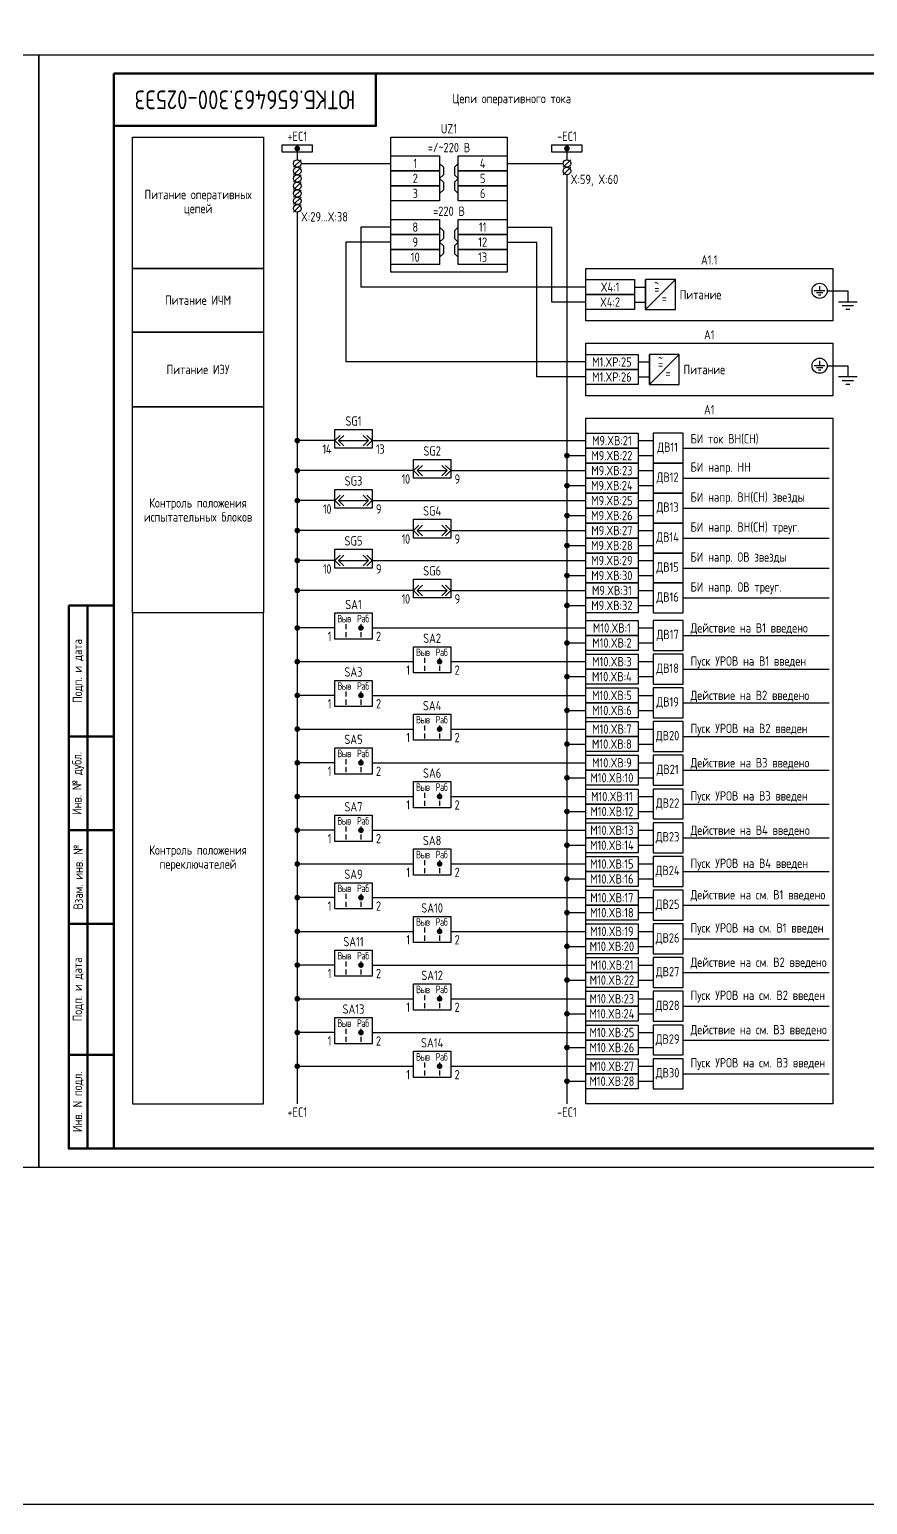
# Model space of a CAD drawing. Header units: millimetres. Extents: x -1036 to 3772, y -90 to 586.
# Drawn here: x 417.5 to 641.2, y -90 to 303.8 of the extents above; entities that cross this region are included whole.
import ezdxf

# ---------------------------------------------------------------- set-up
doc = ezdxf.new("R2010")
doc.units = ezdxf.units.MM
doc.styles.add('Gost_type_A', font='GOST_0.TTF')

# ---------------------------------------------------------------- blocks, each defined once
blk = doc.blocks.new('Формат_А3')
blk.add_lwpolyline([(-420, 297), (0, 297), (0, 0), (-420, 0)], close=True)
at = {"lineweight": 50}
blk.add_lwpolyline([(-400, 292), (-5, 292), (-5, 5), (-400, 5)], close=True, dxfattribs=at)
blk = doc.blocks.new('Штамп угловой верхний')
at = {"lineweight": 50}
blk.add_lwpolyline([(0, 0), (70, 0), (70, -14), (0, -14)], close=True, dxfattribs=at)
blk = doc.blocks.new('Штамп левый нижний')
at = {"lineweight": 50}
for points in [[(-12, 145), (-7, 145), (-7, 110), (-12, 110)], [(-7, 145), (0, 145), (0, 110), (-7, 110)], [(-12, 110), (-7, 110), (-7, 85), (-12, 85)], [(-7, 110), (0, 110), (0, 85), (-7, 85)], [(-12, 85), (-7, 85), (-7, 60), (-12, 60)], [(-7, 85), (0, 85), (0, 60), (-7, 60)], [(-12, 60), (-7, 60), (-7, 25), (-12, 25)], [(-7, 60), (0, 60), (0, 25), (-7, 25)], [(-12, 25), (-7, 25), (-7, 0), (-12, 0)], [(-7, 25), (0, 25), (0, 0), (-7, 0)]]:
    blk.add_lwpolyline(points, close=True, dxfattribs=at)
at = {"char_height": 2.5, "attachment_point": 5, "rotation": 90, "style": 'Gost_type_A'}
for s, insert, width in [('Подп. и дата', (-9.5, 127.5), 35), ('Инв. № дубл.', (-9.5, 97.5), 25), ('Взам. инв. №', (-9.5, 72.5), 25), ('Подп. и дата', (-9.5, 42.5), 35), ('Инв. N подл.', (-9.5, 12.5), 25)]:
    blk.add_mtext(s, dxfattribs=dict(at, insert=insert, width=width))
blk = doc.blocks.new('POINT')
at = {"const_width": 0.75}
blk.add_lwpolyline([(-0.375, 0, 1), (0.375, 0, 1)], format="xyb", close=True, dxfattribs=at)
blk = doc.blocks.new('Шинка')
blk.add_lwpolyline([(-4, 1), (4, 1), (4, -1), (-4, -1)], close=True)
blk.add_blockref('POINT', (0, 0))
blk = doc.blocks.new('БИ_разъем')
for p, q in [((0, 0), (1.41, 1.41)), ((0, 0), (1.41, 1.41)), ((0, 0), (1.41, -1.41)), ((0, 0), (1.41, -1.41)), ((1, 0), (2.41, 1.41)), ((1, 0), (2.41, -1.41)), ((1, 0), (9, 0)), ((9, 0), (7.59, 1.41)), ((9, 0), (7.59, -1.41)), ((10, 0), (8.59, 1.41)), ((10, 0), (8.59, 1.41)), ((10, 0), (8.59, -1.41)), ((10, 0), (8.59, -1.41))]:
    blk.add_line(p, q)
blk = doc.blocks.new('Переключатель_положение')
for p, q in [((2, 1), (2, -0.34)), ((2, -1.14), (2, -2.49))]:
    blk.add_line(p, q)

msp = doc.modelspace()

# ---------------------------------------------------------------- linework, layer by layer
for p, q in [((489, 272), (489, 269)), ((561, 272), (561, 269)), ((490, 269), (488, 267)), ((490.01, 268), (514, 268)), ((545, 268), (560, 268)), ((562, 269), (560, 267)), ((490, 267), (488, 265)), ((490, 265), (488, 263)), ((562, 267), (560, 265)), ((561, 265), (561, 17)), ((490, 263), (488, 261)), ((490, 261), (488, 259)), ((490, 259), (488, 257)), ((490, 257), (488, 255)), ((489, 255), (489, 17)), ((514, 251), (506, 251)), ((506, 251), (506, 235)), ((545, 251), (557, 251)), ((557, 231), (557, 251)), ((502, 247), (502, 215)), ((514, 247), (502, 247)), ((545, 247), (553, 247)), ((553, 211), (553, 247)), ((582, 229), (582, 237)), ((582, 229), (590, 237)), ((566, 235), (506, 235)), ((630.48, 234), (636, 234)), ((566, 231), (557, 231)), ((583, 209), (583, 217)), ((583, 209), (591, 217)), ((566, 215), (502, 215)), ((630.48, 214), (636, 214)), ((566, 211), (553, 211)), ((499, 194), (489, 194)), ((509, 194), (566, 194)), ((580, 194), (584, 194)), ((561, 190), (566, 190)), ((580, 190), (584, 190)), ((592, 192), (631, 192)), ((520, 186), (489, 186)), ((530, 186), (566, 186)), ((580, 186), (584, 186)), ((561, 182), (566, 182)), ((580, 182), (584, 182)), ((592, 184), (631, 184)), ((499, 178), (489, 178)), ((509, 178), (566, 178)), ((580, 178), (584, 178)), ((561, 174), (566, 174)), ((580, 174), (584, 174)), ((592, 176), (631, 176)), ((520, 170), (489, 170)), ((530, 170), (566, 170)), ((580, 170), (584, 170)), ((561, 166), (566, 166)), ((580, 166), (584, 166)), ((592, 168), (631, 168)), ((499, 162), (489, 162)), ((509, 162), (566, 162)), ((580, 162), (584, 162)), ((561, 158), (566, 158)), ((580, 158), (584, 158)), ((592, 160), (631, 160)), ((520, 154), (489, 154)), ((530, 154), (566, 154)), ((580, 154), (584, 154)), ((561, 150), (566, 150)), ((580, 150), (584, 150)), ((592, 152), (631, 152)), ((499, 144), (489, 144)), ((509, 144), (566, 144)), ((580, 144), (584, 144)), ((592, 142), (631, 142)), ((561, 140), (566, 140)), ((580, 140), (584, 140)), ((489, 135), (520, 135)), ((530, 135), (566, 135)), ((580, 135), (584, 135)), ((561, 131), (566, 131)), ((580, 131), (584, 131)), ((592, 133), (631, 133)), ((499, 126), (489, 126)), ((509, 126), (566, 126)), ((580, 126), (584, 126)), ((592, 124), (631, 124)), ((561, 122), (566, 122)), ((580, 122), (584, 122)), ((489, 117), (520, 117)), ((530, 117), (566, 117)), ((580, 117), (584, 117)), ((592, 115), (631, 115)), ((561, 113), (566, 113)), ((580, 113), (584, 113)), ((499, 108), (489, 108)), ((509, 108), (566, 108)), ((580, 108), (584, 108)), ((561, 104), (566, 104)), ((580, 104), (584, 104)), ((592, 106), (631, 106)), ((489, 99), (520, 99)), ((530, 99), (566, 99)), ((580, 99), (584, 99)), ((561, 95), (566, 95)), ((580, 95), (584, 95)), ((592, 97), (631, 97)), ((499, 90), (489, 90)), ((509, 90), (566, 90)), ((580, 90), (584, 90)), ((592, 88), (631, 88)), ((561, 86), (566, 86)), ((580, 86), (584, 86)), ((489, 81), (520, 81)), ((530, 81), (566, 81)), ((580, 81), (584, 81)), ((592, 79), (631, 79)), ((561, 77), (566, 77)), ((580, 77), (584, 77)), ((499, 72), (489, 72)), ((509, 72), (566, 72)), ((580, 72), (584, 72)), ((561, 68), (566, 68)), ((580, 68), (584, 68)), ((592, 70), (631, 70)), ((489, 63), (520, 63)), ((530, 63), (566, 63)), ((580, 63), (584, 63)), ((592, 61), (631, 61)), ((561, 59), (566, 59)), ((580, 59), (584, 59)), ((499, 54), (489, 54)), ((509, 54), (566, 54)), ((580, 54), (584, 54)), ((592, 52), (631, 52)), ((561, 50), (566, 50)), ((580, 50), (584, 50)), ((489, 45), (520, 45)), ((530, 45), (566, 45)), ((580, 45), (584, 45)), ((561, 41), (566, 41)), ((580, 41), (584, 41)), ((592, 43), (631, 43)), ((499, 36), (489, 36)), ((509, 36), (566, 36)), ((580, 36), (584, 36)), ((561, 32), (566, 32)), ((580, 32), (584, 32)), ((592, 34), (631, 34)), ((489, 27), (520, 27)), ((530, 27), (566, 27)), ((580, 27), (584, 27)), ((592, 25), (631, 25)), ((561, 23), (566, 23)), ((580, 23), (584, 23))]:
    msp.add_line(p, q)
at = {"ltscale": 4}
for p, q in [((579, 235), (582, 235)), ((579, 231), (582, 231)), ((580, 215), (583, 215)), ((580, 211), (583, 211))]:
    msp.add_line(p, q, dxfattribs=at)
at = {"ltscale": 4.32}
for p, q in [((629.89, 234), (627.04, 234)), ((629.32, 233.43), (627.61, 233.43)), ((628.75, 232.86), (628.18, 232.86)), ((628.46, 235.28), (628.46, 234)), ((636, 234), (636, 231)), ((638.5, 231), (633.5, 231)), ((637.5, 230), (634.5, 230)), ((636.5, 229), (635.5, 229)), ((629.89, 214), (627.04, 214)), ((629.32, 213.43), (627.61, 213.43)), ((628.75, 212.86), (628.18, 212.86)), ((628.46, 215.28), (628.46, 214)), ((636, 214), (636, 211)), ((638.5, 211), (633.5, 211)), ((637.5, 210), (634.5, 210)), ((636.5, 209), (635.5, 209))]:
    msp.add_line(p, q, dxfattribs=at)
for points in [[(-1036, 586), (3772, 586), (3772, -90), (-1036, -90)], [(480, 240), (445, 240), (445, 275), (480, 275)], [(514, 275), (545, 275), (545, 239), (514, 239)], [(514, 270), (527, 270), (527, 266), (514, 266)], [(532, 270), (545, 270), (545, 266), (532, 266)], [(514, 266), (527, 266), (527, 262), (514, 262)], [(532, 266), (545, 266), (545, 262), (532, 262)], [(514, 262), (527, 262), (527, 258), (514, 258)], [(532, 262), (545, 262), (545, 258), (532, 258)], [(514, 253), (527, 253), (527, 249), (514, 249)], [(532, 253), (545, 253), (545, 249), (532, 249)], [(514, 249), (527, 249), (527, 245), (514, 245)], [(532, 249), (545, 249), (545, 245), (532, 245)], [(514, 245), (527, 245), (527, 241), (514, 241)], [(532, 245), (545, 245), (545, 241), (532, 241)], [(480, 223), (445, 223), (445, 240), (480, 240)], [(566, 240), (632, 240), (632, 226), (566, 226)], [(566, 237), (579, 237), (579, 233), (566, 233)], [(566, 233), (579, 233), (579, 229), (566, 229)], [(480, 203), (445, 203), (445, 223), (480, 223)], [(566, 220), (632, 220), (632, 206), (566, 206)], [(566, 217), (580, 217), (580, 213), (566, 213)], [(566, 213), (580, 213), (580, 209), (566, 209)], [(480, 148), (445, 148), (445, 203), (480, 203)], [(499, 197), (509, 197), (509, 192), (499, 192)], [(566, 200), (632, 200), (632, 17), (566, 17)], [(566, 196), (580, 196), (580, 192), (566, 192)], [(566, 192), (580, 192), (580, 188), (566, 188)], [(520, 189), (530, 189), (530, 184), (520, 184)], [(566, 188), (580, 188), (580, 184), (566, 184)], [(566, 184), (580, 184), (580, 180), (566, 180)], [(499, 181), (509, 181), (509, 176), (499, 176)], [(566, 180), (580, 180), (580, 176), (566, 176)], [(566, 176), (580, 176), (580, 172), (566, 172)], [(520, 173), (530, 173), (530, 168), (520, 168)], [(566, 172), (580, 172), (580, 168), (566, 168)], [(566, 168), (580, 168), (580, 164), (566, 164)], [(499, 165), (509, 165), (509, 160), (499, 160)], [(566, 164), (580, 164), (580, 160), (566, 160)], [(566, 160), (580, 160), (580, 156), (566, 156)], [(520, 157), (530, 157), (530, 152), (520, 152)], [(566, 156), (580, 156), (580, 152), (566, 152)], [(566, 152), (580, 152), (580, 148), (566, 148)], [(480, 148), (445, 148), (445, 17), (480, 17)], [(499, 148), (509, 148), (509, 141), (499, 141)], [(566, 146), (580, 146), (580, 142), (566, 142)], [(566, 142), (580, 142), (580, 138), (566, 138)], [(520, 139), (530, 139), (530, 132), (520, 132)], [(566, 137), (580, 137), (580, 133), (566, 133)], [(499, 130), (509, 130), (509, 123), (499, 123)], [(566, 133), (580, 133), (580, 129), (566, 129)], [(566, 128), (580, 128), (580, 124), (566, 124)], [(566, 124), (580, 124), (580, 120), (566, 120)], [(520, 121), (530, 121), (530, 114), (520, 114)], [(566, 119), (580, 119), (580, 115), (566, 115)], [(566, 115), (580, 115), (580, 111), (566, 111)], [(499, 112), (509, 112), (509, 105), (499, 105)], [(566, 110), (580, 110), (580, 106), (566, 106)], [(520, 103), (530, 103), (530, 96), (520, 96)], [(566, 106), (580, 106), (580, 102), (566, 102)], [(566, 101), (580, 101), (580, 97), (566, 97)], [(566, 97), (580, 97), (580, 93), (566, 93)], [(499, 94), (509, 94), (509, 87), (499, 87)], [(566, 92), (580, 92), (580, 88), (566, 88)], [(566, 88), (580, 88), (580, 84), (566, 84)], [(520, 85), (530, 85), (530, 78), (520, 78)], [(566, 83), (580, 83), (580, 79), (566, 79)], [(566, 79), (580, 79), (580, 75), (566, 75)], [(499, 76), (509, 76), (509, 69), (499, 69)], [(566, 74), (580, 74), (580, 70), (566, 70)], [(520, 67), (530, 67), (530, 60), (520, 60)], [(566, 70), (580, 70), (580, 66), (566, 66)], [(566, 65), (580, 65), (580, 61), (566, 61)], [(566, 61), (580, 61), (580, 57), (566, 57)], [(499, 58), (509, 58), (509, 51), (499, 51)], [(566, 56), (580, 56), (580, 52), (566, 52)], [(566, 52), (580, 52), (580, 48), (566, 48)], [(520, 49), (530, 49), (530, 42), (520, 42)], [(566, 47), (580, 47), (580, 43), (566, 43)], [(499, 40), (509, 40), (509, 33), (499, 33)], [(566, 43), (580, 43), (580, 39), (566, 39)], [(566, 38), (580, 38), (580, 34), (566, 34)], [(566, 34), (580, 34), (580, 30), (566, 30)], [(520, 31), (530, 31), (530, 24), (520, 24)], [(566, 29), (580, 29), (580, 25), (566, 25)], [(566, 25), (580, 25), (580, 21), (566, 21)]]:
    msp.add_lwpolyline(points, close=True)
for points in [[(527, 268), (528, 267), (528, 265), (527, 264)], [(532, 268), (531, 267), (531, 265), (532, 264)], [(527, 264), (528, 263), (528, 261), (527, 260)], [(532, 264), (531, 263), (531, 261), (532, 260)], [(527, 251), (528, 250), (528, 248), (527, 247)], [(532, 251), (531, 250), (531, 248), (532, 247)], [(527, 247), (528, 246), (528, 244), (527, 243)], [(532, 247), (531, 246), (531, 244), (532, 243)]]:
    msp.add_lwpolyline(points)
at = {"ltscale": 4}
for points in [[(582, 229), (590, 229), (590, 237), (582, 237)], [(583, 209), (591, 209), (591, 217), (583, 217)], [(584, 188), (592, 188), (592, 196), (584, 196)], [(584, 180), (592, 180), (592, 188), (584, 188)], [(584, 172), (592, 172), (592, 180), (584, 180)], [(584, 164), (592, 164), (592, 172), (584, 172)], [(584, 156), (592, 156), (592, 164), (584, 164)], [(584, 148), (592, 148), (592, 156), (584, 156)], [(584, 138), (592, 138), (592, 146), (584, 146)], [(584, 129), (592, 129), (592, 137), (584, 137)], [(584, 120), (592, 120), (592, 128), (584, 128)], [(584, 111), (592, 111), (592, 119), (584, 119)], [(584, 102), (592, 102), (592, 110), (584, 110)], [(584, 93), (592, 93), (592, 101), (584, 101)], [(584, 84), (592, 84), (592, 92), (584, 92)], [(584, 75), (592, 75), (592, 83), (584, 83)], [(584, 66), (592, 66), (592, 74), (584, 74)], [(584, 57), (592, 57), (592, 65), (584, 65)], [(584, 48), (592, 48), (592, 56), (584, 56)], [(584, 39), (592, 39), (592, 47), (584, 47)], [(584, 30), (592, 30), (592, 38), (584, 38)], [(584, 21), (592, 21), (592, 29), (584, 29)]]:
    msp.add_lwpolyline(points, close=True, dxfattribs=at)
for centre, radius in [((489, 268), 1), ((561, 268), 1), ((489, 266), 1), ((489, 264), 1), ((561, 266), 1), ((489, 262), 1), ((489, 260), 1), ((489, 258), 1), ((489, 256), 1), ((628.46, 234), 2.02), ((628.46, 214), 2.02)]:
    msp.add_circle(centre, radius)

# ---------------------------------------------------------------- block references
at = {"color": 1}
for name, p in [('Формат_А3', (420, 0)), ('Формат_А3', (840, 0)), ('Штамп левый нижний', (440, 5))]:
    msp.add_blockref(name, p, dxfattribs=at)
for name, p in [('Штамп угловой верхний', (440, 292)), ('Шинка', (489, 272)), ('Шинка', (561, 272)), ('POINT', (489, 194)), ('БИ_разъем', (499, 194)), ('POINT', (561, 190)), ('POINT', (561, 190)), ('POINT', (489, 186)), ('БИ_разъем', (520, 186)), ('POINT', (561, 182)), ('POINT', (561, 182)), ('POINT', (489, 178)), ('БИ_разъем', (499, 178)), ('POINT', (561, 174)), ('POINT', (561, 174)), ('POINT', (489, 170)), ('БИ_разъем', (520, 170)), ('POINT', (561, 166)), ('POINT', (561, 166)), ('POINT', (489, 162)), ('БИ_разъем', (499, 162)), ('POINT', (561, 158)), ('POINT', (561, 158)), ('POINT', (489, 154)), ('БИ_разъем', (520, 154)), ('POINT', (561, 150)), ('POINT', (561, 150)), ('POINT', (489, 144)), ('Переключатель_положение', (500, 144)), ('POINT', (506, 144)), ('Переключатель_положение', (504, 144)), ('POINT', (561, 140)), ('POINT', (561, 140)), ('POINT', (489, 135)), ('Переключатель_положение', (521, 135)), ('POINT', (527, 135)), ('Переключатель_положение', (525, 135)), ('POINT', (561, 131)), ('POINT', (561, 131)), ('POINT', (489, 126)), ('Переключатель_положение', (500, 126)), ('POINT', (506, 126)), ('Переключатель_положение', (504, 126)), ('POINT', (561, 122)), ('POINT', (561, 122)), ('POINT', (489, 117)), ('Переключатель_положение', (521, 117)), ('POINT', (527, 117)), ('Переключатель_положение', (525, 117)), ('POINT', (561, 113)), ('POINT', (561, 113)), ('POINT', (489, 108)), ('Переключатель_положение', (500, 108)), ('POINT', (506, 108)), ('Переключатель_положение', (504, 108)), ('POINT', (561, 104)), ('POINT', (561, 104)), ('POINT', (489, 99)), ('Переключатель_положение', (521, 99)), ('POINT', (527, 99)), ('Переключатель_положение', (525, 99)), ('POINT', (561, 95)), ('POINT', (561, 95)), ('POINT', (489, 90)), ('Переключатель_положение', (500, 90)), ('POINT', (506, 90)), ('Переключатель_положение', (504, 90)), ('POINT', (561, 86)), ('POINT', (561, 86)), ('POINT', (489, 81)), ('Переключатель_положение', (521, 81)), ('POINT', (527, 81)), ('Переключатель_положение', (525, 81)), ('POINT', (561, 77)), ('POINT', (561, 77)), ('POINT', (489, 72)), ('Переключатель_положение', (500, 72)), ('POINT', (506, 72)), ('Переключатель_положение', (504, 72)), ('POINT', (561, 68)), ('POINT', (561, 68)), ('POINT', (489, 63)), ('Переключатель_положение', (521, 63)), ('POINT', (527, 63)), ('Переключатель_положение', (525, 63)), ('POINT', (561, 59)), ('POINT', (561, 59)), ('POINT', (489, 54)), ('Переключатель_положение', (500, 54)), ('POINT', (506, 54)), ('Переключатель_положение', (504, 54)), ('POINT', (561, 50)), ('POINT', (561, 50)), ('POINT', (489, 45)), ('Переключатель_положение', (521, 45)), ('POINT', (527, 45)), ('Переключатель_положение', (525, 45)), ('POINT', (561, 41)), ('POINT', (561, 41)), ('POINT', (489, 36)), ('Переключатель_положение', (500, 36)), ('POINT', (506, 36)), ('Переключатель_положение', (504, 36)), ('POINT', (561, 32)), ('POINT', (561, 32)), ('POINT', (489, 27)), ('Переключатель_положение', (521, 27)), ('POINT', (527, 27)), ('Переключатель_положение', (525, 27)), ('POINT', (561, 23)), ('POINT', (561, 23)), ('POINT', (561, 23))]:
    msp.add_blockref(name, p)

# ---------------------------------------------------------------- texts
at = {"insert": (475, 285), "char_height": 5, "width": 70, "attachment_point": 5, "rotation": 180, "style": 'Gost_type_A'}
msp.add_mtext('ЮТКБ.656463.300-025Э3', dxfattribs=at)
at = {"char_height": 2.5, "line_spacing_factor": 0.9, "style": 'Gost_type_A'}
for s, insert, width, attachment_point in [('Цепи оперативного тока', (546.25, 285), 197.5, 5), ('UZ1', (529.5, 276), 31, 8), ('=/~220 В', (529.5, 271), 31, 8), ('X:59, X:60', (562, 265), 16, 1), ('Питание оперативных цепей', (462.5, 257.5), 35, 5), ('=220 В', (529.5, 254), 31, 8), ('X:29...X:38', (490, 255), 16, 1), ('A1.1', (599, 241), 66, 8), ('Питание ИЧМ', (462.5, 231.5), 35, 5), ('A1', (599, 221), 66, 8), ('Питание ИЭУ', (462.5, 213), 35, 5), ('A1', (599, 201), 66, 8), ('SG1', (504, 198), 10, 8), ('{\\T0.9;14}', (498, 193), 5, 3), ('{\\T0.9;13}', (510, 193), 5, 1), ('SG2', (525, 190), 10, 8), ('SG3', (504, 182), 10, 8), ('{\\T0.9;10}', (519, 185), 5, 3), ('{\\T0.9;9}', (531, 185), 5, 1), ('Контроль положения\\Pиспытательных блоков', (462.5, 175.5), 35, 5), ('{\\T0.9;10}', (498, 177), 5, 3), ('{\\T0.9;9}', (510, 177), 5, 1), ('SG4', (525, 174), 10, 8), ('SG5', (504, 166), 10, 8), ('{\\T0.9;10}', (519, 169), 5, 3), ('{\\T0.9;9}', (531, 169), 5, 1), ('{\\T0.9;10}', (498, 161), 5, 3), ('{\\T0.9;9}', (510, 161), 5, 1), ('SG6', (525, 158), 10, 8), ('{\\T0.9;10}', (519, 153), 5, 3), ('{\\T0.9;9}', (531, 153), 5, 1), ('Контроль положения\\Pпереключателей', (462.5, 82.5), 35, 5)]:
    msp.add_mtext(s, dxfattribs=dict(at, insert=insert, width=width, attachment_point=attachment_point))
at = {"style": 'Gost_type_A'}
for s, insert, char_height, width, attachment_point in [('+EC1', (489, 274), 2.5, 10, 8), ('-EC1', (561, 274), 2.5, 10, 8), ('1', (520.5, 268), 2.5, 13, 5), ('4', (538.5, 268), 2.5, 13, 5), ('2', (520.5, 264), 2.5, 13, 5), ('5', (538.5, 264), 2.5, 13, 5), ('3', (520.5, 260), 2.5, 13, 5), ('6', (538.5, 260), 2.5, 13, 5), ('8', (520.5, 251), 2.5, 13, 5), ('11', (538.5, 251), 2.5, 13, 5), ('9', (520.5, 247), 2.5, 13, 5), ('12', (538.5, 247), 2.5, 13, 5), ('10', (520.5, 243), 2.5, 13, 5), ('13', (538.5, 243), 2.5, 13, 5), ('X4:1', (572.5, 235), 2.5, 13, 5), ('~', (585, 236.03), 2.5, 2.7, 5), ('=', (585, 234.53), 2.5, 6, 5), ('Питание', (596.67, 232.99), 2.5, 11.3452, 5), ('X4:2', (572.5, 231), 2.5, 13, 5), ('=', (587, 232), 2.5, 6, 5), ('M1.XP:25', (573, 215), 2.5, 13.9956, 5), ('~', (586, 216.03), 2.5, 2.7, 5), ('=', (586, 214.53), 2.5, 6, 5), ('Питание', (597.67, 212.99), 2.5, 11.3452, 5), ('M1.XP:26', (573, 211), 2.5, 13.9956, 5), ('=', (588, 212), 2.5, 6, 5), ('M9.XВ:21', (573, 194), 2.5, 14, 5), ('ДВ11', (587.88, 192), 2.5, 7.7588, 5), ('БИ ток ВН(СН)', (594, 193), 2.5, 43.2348, 7), ('M9.XВ:22', (573, 190), 2.5, 14, 5), ('M9.XВ:23', (573, 186), 2.5, 14, 5), ('ДВ12', (587.88, 184), 2.5, 7.7588, 5), ('БИ напр. НН', (594, 185), 2.5, 37.4344, 7), ('M9.XВ:24', (573, 182), 2.5, 14, 5), ('M9.XВ:25', (573, 178), 2.5, 14, 5), ('ДВ13', (587.88, 176), 2.5, 7.7588, 5), ('БИ напр. ВН(СН) звезды', (594, 177), 2.5, 39.3936, 7), ('M9.XВ:26', (573, 174), 2.5, 14, 5), ('M9.XВ:27', (573, 170), 2.5, 14, 5), ('ДВ14', (587.88, 168), 2.5, 7.7588, 5), ('БИ напр. ВН(СН) треуг.', (594, 169), 2.5, 38.434, 7), ('M9.XВ:28', (573, 166), 2.5, 14, 5), ('M9.XВ:29', (573, 162), 2.5, 14, 5), ('ДВ15', (587.88, 160), 2.5, 7.7588, 5), ('БИ напр. ОВ звезды', (594, 161), 2.5, 44.8565, 7), ('M9.XВ:30', (573, 158), 2.5, 14, 5), ('M9.XВ:31', (573, 154), 2.5, 14, 5), ('БИ напр. ОВ треуг.', (594, 153), 2.5, 41.6473, 7), ('SA1', (504, 149), 2.5, 10, 8), ('M9.XВ:32', (573, 150), 2.5, 14, 5), ('ДВ16', (587.88, 152), 2.5, 7.7588, 5), ('{\\T0.9;Выв}', (501.5, 146.5), 2, 5, 5), ('{\\T0.9;Раб}', (506.5, 146.5), 2, 5, 5), ('{\\T0.9;1}', (498, 143), 2.5, 5, 3), ('SA2', (525, 140), 2.5, 10, 8), ('M10.XВ:1', (573, 144), 2.5, 14, 5), ('ДВ17', (587.88, 142), 2.5, 7.7588, 5), ('\\pxt6;Действие на В1 введено', (594, 142.24), 2.5, 39.2787, 7), ('{\\T0.9;Выв}', (522.5, 137.5), 2, 5, 5), ('{\\T0.9;Раб}', (527.5, 137.5), 2, 5, 5), ('M10.XВ:2', (573, 140), 2.5, 14, 5), ('{\\T0.9;1}', (519, 134), 2.5, 5, 3), ('{\\T0.9;2}', (531, 134), 2.5, 5, 1), ('M10.XВ:3', (573, 135), 2.5, 14, 5), ('ДВ18', (587.88, 133), 2.5, 7.7588, 5), ('Пуск УРОВ на В1 введен', (594, 133.24), 2.5, 37.2164, 7), ('SA3', (504, 131), 2.5, 10, 8), ('M10.XВ:4', (573, 131), 2.5, 14, 5), ('{\\T0.9;Выв}', (501.5, 128.5), 2, 5, 5), ('{\\T0.9;Раб}', (506.5, 128.5), 2, 5, 5), ('M10.XВ:5', (573, 126), 2.5, 14, 5), ('\\pxt6,9;Действие на В2 введено', (594, 124.24), 2.5, 39.2787, 7), ('{\\T0.9;1}', (498, 125), 2.5, 5, 3), ('SA4', (525, 122), 2.5, 10, 8), ('M10.XВ:6', (573, 122), 2.5, 14, 5), ('ДВ19', (587.88, 124), 2.5, 7.7588, 5), ('{\\T0.9;Выв}', (522.5, 119.5), 2, 5, 5), ('{\\T0.9;Раб}', (527.5, 119.5), 2, 5, 5), ('M10.XВ:7', (573, 117), 2.5, 14, 5), ('Пуск УРОВ на В2 введен', (594, 115.24), 2.5, 37.2164, 7), ('SA5', (504, 113), 2.5, 10, 8), ('{\\T0.9;1}', (519, 116), 2.5, 5, 3), ('{\\T0.9;2}', (531, 116), 2.5, 5, 1), ('M10.XВ:8', (573, 113), 2.5, 14, 5), ('ДВ20', (587.88, 115), 2.5, 7.7588, 5), ('{\\T0.9;Выв}', (501.5, 110.5), 2, 5, 5), ('{\\T0.9;Раб}', (506.5, 110.5), 2, 5, 5), ('{\\T0.9;1}', (498, 107), 2.5, 5, 3), ('SA6', (525, 104), 2.5, 10, 8), ('M10.XВ:9', (573, 108), 2.5, 14, 5), ('ДВ21', (587.88, 106), 2.5, 7.7588, 5), ('\\pxt6;Действие на В3 введено', (594, 106.24), 2.5, 39.2787, 7), ('{\\T0.9;Выв}', (522.5, 101.5), 2, 5, 5), ('{\\T0.9;Раб}', (527.5, 101.5), 2, 5, 5), ('M10.XВ:10', (573, 104), 2.5, 14, 5), ('M10.XВ:11', (573, 99), 2.5, 14, 5), ('ДВ22', (587.88, 97), 2.5, 7.7588, 5), ('Пуск УРОВ на В3 введен', (594, 97.24), 2.5, 37.2164, 7), ('SA7', (504, 95), 2.5, 10, 8), ('{\\T0.9;1}', (519, 98), 2.5, 5, 3), ('{\\T0.9;2}', (531, 98), 2.5, 5, 1), ('M10.XВ:12', (573, 95), 2.5, 14, 5), ('{\\T0.9;Выв}', (501.5, 92.5), 2, 5, 5), ('{\\T0.9;Раб}', (506.5, 92.5), 2, 5, 5), ('M10.XВ:13', (573, 90), 2.5, 14, 5), ('\\pxt6;Действие на В4 введено', (594, 88.24), 2.5, 39.2787, 7), ('{\\T0.9;1}', (498, 89), 2.5, 5, 3), ('SA8', (525, 86), 2.5, 10, 8), ('M10.XВ:14', (573, 86), 2.5, 14, 5), ('ДВ23', (587.88, 88), 2.5, 7.7588, 5), ('{\\T0.9;Выв}', (522.5, 83.5), 2, 5, 5), ('{\\T0.9;Раб}', (527.5, 83.5), 2, 5, 5), ('SA9', (504, 77), 2.5, 10, 8), ('{\\T0.9;1}', (519, 80), 2.5, 5, 3), ('{\\T0.9;2}', (531, 80), 2.5, 5, 1), ('M10.XВ:15', (573, 81), 2.5, 14, 5), ('ДВ24', (587.88, 79), 2.5, 7.7588, 5), ('Пуск УРОВ на В4 введен', (594, 79.24), 2.5, 37.2164, 7), ('{\\T0.9;Выв}', (501.5, 74.5), 2, 5, 5), ('{\\T0.9;Раб}', (506.5, 74.5), 2, 5, 5), ('M10.XВ:16', (573, 77), 2.5, 14, 5), ('{\\T0.9;1}', (498, 71), 2.5, 5, 3), ('M10.XВ:17', (573, 72), 2.5, 14, 5), ('ДВ25', (587.88, 70), 2.5, 7.7588, 5), ('Действие на см. В1 введено', (594, 71), 2.5, 41.4244, 7), ('SA10', (525, 68), 2.5, 10, 8), ('M10.XВ:18', (573, 68), 2.5, 14, 5), ('{\\T0.9;Выв}', (522.5, 65.5), 2, 5, 5), ('{\\T0.9;Раб}', (527.5, 65.5), 2, 5, 5), ('M10.XВ:19', (573, 63), 2.5, 14, 5), ('Пуск УРОВ на см. В1 введен', (594, 62), 2.5, 40.4022, 7), ('SA11', (504, 59), 2.5, 10, 8), ('{\\T0.9;1}', (519, 62), 2.5, 5, 3), ('{\\T0.9;2}', (531, 62), 2.5, 5, 1), ('M10.XВ:20', (573, 59), 2.5, 14, 5), ('ДВ26', (587.88, 61), 2.5, 7.7588, 5), ('{\\T0.9;Выв}', (501.5, 56.5), 2, 5, 5), ('{\\T0.9;Раб}', (506.5, 56.5), 2, 5, 5), ('M10.XВ:21', (573, 54), 2.5, 14, 5), ('Действие на см. В2 введено', (594, 53), 2.5, 41.4244, 7), ('{\\T0.9;1}', (498, 53), 2.5, 5, 3), ('SA12', (525, 50), 2.5, 10, 8), ('M10.XВ:22', (573, 50), 2.5, 14, 5), ('ДВ27', (587.88, 52), 2.5, 7.7588, 5), ('{\\T0.9;Выв}', (522.5, 47.5), 2, 5, 5), ('{\\T0.9;Раб}', (527.5, 47.5), 2, 5, 5), ('SA13', (504, 41), 2.5, 10, 8), ('{\\T0.9;1}', (519, 44), 2.5, 5, 3), ('{\\T0.9;2}', (531, 44), 2.5, 5, 1), ('M10.XВ:23', (573, 45), 2.5, 14, 5), ('ДВ28', (587.88, 43), 2.5, 7.7588, 5), ('Пуск УРОВ на см. В2 введен', (594, 44), 2.5, 40.4022, 7), ('{\\T0.9;Выв}', (501.5, 38.5), 2, 5, 5), ('{\\T0.9;Раб}', (506.5, 38.5), 2, 5, 5), ('M10.XВ:24', (573, 41), 2.5, 14, 5), ('M10.XВ:25', (573, 36), 2.5, 14, 5), ('ДВ29', (587.88, 34), 2.5, 7.7588, 5), ('Действие на см. В3 введено', (594, 35), 2.5, 41.4244, 7), ('{\\T0.9;1}', (498, 35), 2.5, 5, 3), ('SA14', (525, 32), 2.5, 10, 8), ('M10.XВ:26', (573, 32), 2.5, 14, 5), ('{\\T0.9;Выв}', (522.5, 29.5), 2, 5, 5), ('{\\T0.9;Раб}', (527.5, 29.5), 2, 5, 5), ('M10.XВ:27', (573, 27), 2.5, 14, 5), ('Пуск УРОВ на см. В3 введен', (594, 26), 2.5, 40.4022, 7), ('{\\T0.9;1}', (519, 26), 2.5, 5, 3), ('{\\T0.9;2}', (531, 26), 2.5, 5, 1), ('M10.XВ:28', (573, 23), 2.5, 14, 5), ('ДВ30', (587.88, 25), 2.5, 7.7588, 5), ('+EC1', (489, 16), 2.5, 20, 2), ('-EC1', (561, 16), 2.5, 20, 2)]:
    msp.add_mtext(s, dxfattribs=dict(at, insert=insert, char_height=char_height, width=width, attachment_point=attachment_point))
at = {"char_height": 2.5, "attachment_point": 1, "style": 'Gost_type_A'}
for insert in [(510, 143), (510, 125), (510, 107), (510, 89), (510, 71), (510, 53), (510, 35)]:
    msp.add_mtext('{\\T0.9;2}', dxfattribs=dict(at, insert=insert))

doc.saveas('drawing.dxf')
